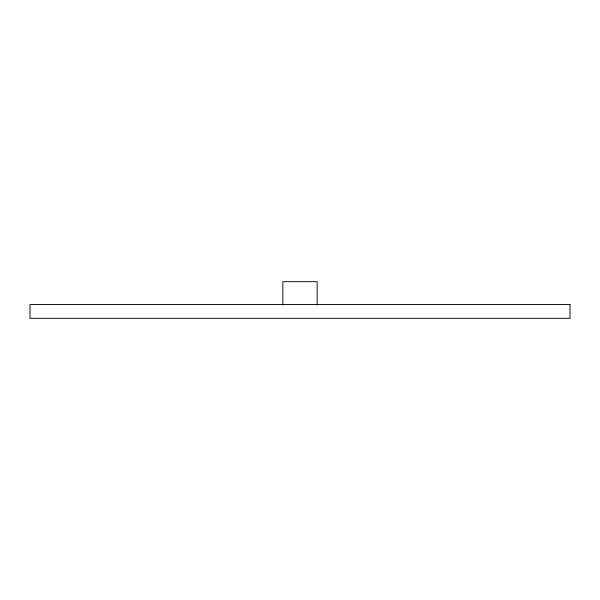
<?xml version="1.0" encoding="UTF-8"?>
<svg xmlns="http://www.w3.org/2000/svg" width="600" height="600" viewBox="0 0 600 600"><rect width="100%" height="100%" fill="white"/><g stroke="black" fill="none" stroke-linecap="round" stroke-linejoin="round"><path stroke-width="0.9" d="M317.16 304.575L317.16 281.692L282.84 281.692L282.84 304.575M569.985 304.575L30.015 304.575L30 318.308L570 318.308L570 304.575"/></g></svg>
